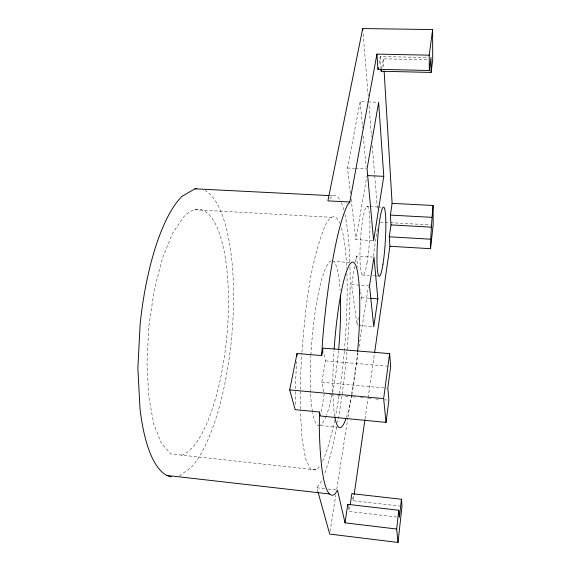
<?xml version="1.0" encoding="UTF-8"?>
<svg xmlns="http://www.w3.org/2000/svg" width="571" height="571" viewBox="0 0 571 571"><rect width="100%" height="100%" fill="white"/><g stroke="black" fill="none" stroke-linecap="round" stroke-linejoin="round"><path stroke-width="0.43" stroke-dasharray="2.85 2.14" d="M295.2 404.461L295.257 389.722M295.264 388.858L296.57 361.493M300.303 409.129L300.417 390.414M300.425 389.522L300.503 376.153L301.888 353.213M301.945 352.336C305.421 309.368 309.139 265.258 325.456 224.945A127.369 21.234 -85.4 0 1 339.788 223.19M401.12 506.22L353.263 500.724L354.027 495.442M365.062 418.836L367.981 398.587M368.102 397.702L374.448 353.677M396.774 517.026L349.266 511.459L350.009 506.37M330.117 531.444L335.755 495.407M336.719 489.254L347.853 418.051M347.989 417.173L351.429 395.196M351.565 394.318L358.031 352.999M358.988 346.847L368.338 287.077M373.156 256.308L377.552 228.179M358.274 317.555L357.025 325.327L351.629 284.622L354.719 266.429M361.186 299.418L361.464 297.691L360.429 289.012M355.455 262.096L356.49 256.036L372.221 257.021M372.727 240.584L355.89 239.584L366.796 176.446M321.188 411.634L324.264 394.197M381.778 67.942L383.384 58.834L428.293 59.777M323.721 391.642L321.723 382.285L325.57 360.865L323.714 351.5M379.03 63.352L380.25 56.543L428.336 57.535M350.494 193.633L347.482 168.002L360.13 101.702L367.182 101.916M318.047 492.074L316.855 487.791L321.273 481.503A149.145 24.96 -85.4 0 0 322.522 478.798M329.617 198.951L332.508 195.753A149.145 24.96 -85.4 0 1 340.958 201.863M179.33 476.05L191.578 467.042A144.791 46.172 -84.7 0 0 233.054 317.769A144.791 46.172 -84.7 0 0 205.139 190.557M368.059 101.945L377.745 102.238M347.482 168.002L354.605 168.317M355.497 168.352L366.175 168.83M329.845 195.617L332.508 195.753M366.703 206.402L369.316 206.538M370.186 206.588L377.167 206.952M378.038 206.995L381.521 207.18M194.675 209.764L331.658 217.294M380.279 222.126L430.505 224.91M349.809 262.46L333.521 261.411A82.659 13.704 -85.4 0 1 340.116 290.311M362.357 275.008L369.301 275.472M372.77 275.707L374.505 275.822M375.375 275.879L377.981 276.057M351.629 284.622L368.652 285.793M361.464 297.691L370.087 298.305M358.788 325.463L372.877 326.555M325.57 360.865L390.657 366.439M321.723 382.285L386.931 388.173M329.574 394.689L333.114 395.018M337.54 395.432L341.08 395.76M345.505 396.167L348.167 396.417M352.592 396.831L356.133 397.159M360.558 397.566L364.983 397.98M368.523 398.308L371.179 398.551M375.604 398.965L380.029 399.372M384.454 399.786L388.002 400.114M320.695 425.516L337.19 427.165M181.335 455.215A123.679 39.306 -84.7 0 0 228.464 305.249A123.679 39.306 -84.7 0 0 183.691 216.916L172.642 233.161L162.499 257.985L154.284 289.747L148.91 325.72L146.99 362.428L148.696 396.231L153.735 423.989L161.436 443.56L170.943 453.945L316.113 469.926A127.369 21.234 -85.4 0 0 320.417 465.044M316.855 487.791L324.599 488.662M328.032 489.054L337.49 490.118M316.113 469.926L310.496 469.169L305.663 458.998L302.116 439.256L300.296 410.913M348.26 506.72L349.266 511.459M352.642 497.577L353.263 500.724M356.49 256.036L357.839 267.314M351.115 198.929L355.89 239.584M360.13 101.702L362.564 128.082M363.292 135.998L366.132 166.775M363.135 33.875L368.216 95.999M369.016 105.763L371.55 136.826M372.278 145.698L377.502 209.6M380.25 56.543L380.971 67.792M383.384 58.834L383.969 68.591M341.472 227.957A127.369 21.234 -85.4 0 1 346.704 268.341M346.897 273.352A127.369 21.234 -85.4 0 1 344.384 350.565M344.306 351.436A127.369 21.234 -85.4 0 1 335.47 416.131M334.627 420.32A127.369 21.234 -85.4 0 1 322.358 461.518M341.301 202.605A149.145 24.96 -85.4 0 1 343.799 209.835M344.92 214.346A149.145 24.96 -85.4 0 1 349.823 261.968M349.973 267.185A149.145 24.96 -85.4 0 1 341.972 395.396M341.851 396.274A149.145 24.96 -85.4 0 1 337.618 422.483M336.804 426.858A149.145 24.96 -85.4 0 1 324.078 475.029M338.553 350.466A82.659 13.704 -85.4 0 1 326.448 415.253M326.098 416.152A82.659 13.704 -85.4 0 1 320.352 425.188M319.824 425.431A82.659 13.704 -85.4 0 1 312.587 412.626M312.437 411.791A82.659 13.704 -85.4 0 1 310.595 393.39M310.553 392.498A82.659 13.704 -85.4 0 1 310.86 355.712M310.91 354.841A82.659 13.704 -85.4 0 1 331.423 260.84M357.51 352.678A83.023 11.827 -85.5 0 1 351.957 394.504M351.8 395.353A83.023 11.827 -85.5 0 1 346.483 417.201M334.784 416.352A83.023 11.827 -85.5 0 1 334.028 350.601M366.996 263.16A34.524 4.504 -86.4 0 0 367.852 206.88A34.524 4.504 -86.4 0 0 359.987 252.218A34.524 4.504 -86.4 0 0 366.996 263.16"/><path stroke-width="0.86" d="M319.503 412.012L320.424 415.995L386.025 422.397L388.887 400.192L387.809 388.251L390.657 366.439L389.622 353.62L323.043 348.096L321.666 355.583L297.048 353.506L289.697 389.9L295.178 409.657L319.503 412.012L319.31 426.673A149.823 21.548 -85.5 0 0 335.263 493.794L337.49 490.118L345.027 522.843L396.667 529.024L398.001 542.45L329.703 534.085L318.047 492.074M296.891 356.168L297.048 353.506M321.666 355.583L322.672 339.31A149.823 21.548 -85.5 0 1 347.496 204.989L349.823 202.006L376.931 54.117L429.221 55.166L432.611 29.578L362.699 28.55L327.89 200.878L349.823 202.006M350.259 504.671L351.864 493.644L401.434 499.261L399.415 517.333L398.779 510.253L347.753 504.35L345.027 522.843M392.113 203.376L390.386 215.103L391.014 224.903L389.279 236.794L389.922 246.251L430.534 248.706C430.762 234.267 431.74 219.864 433.096 205.481L392.113 203.376L384.133 71.254M398.001 542.45L402.005 506.32L401.434 499.261M430.534 248.706L433.153 225.053L433.096 205.481M396.667 529.024L398.779 510.253M381.028 68.656L381.192 71.254L431.084 72.431L432.697 59.869L432.611 29.578M376.931 54.117L377.959 69.305L429.321 70.504L431.012 57.585L431.084 72.431M386.025 422.397L383.655 398.601L389.622 353.62M354.156 494.565L364.933 419.714M374.576 352.799L389.922 246.251M377.852 298.861L373.755 326.626L369.501 285.857L373.969 257.136L377.852 298.861L370.087 298.305M383.776 176.339L373.62 240.641L367.067 168.866L378.63 102.259L383.776 176.339L367.831 175.604M381.192 71.254L381.485 69.598M377.959 69.305L378.266 67.606M196.688 188.608A144.791 46.172 -84.7 0 0 194.932 188.823L181.992 196.353A144.791 46.172 -84.7 0 0 140.123 324.499L137.847 368.473L140.023 408.772A144.791 46.172 -84.7 0 0 171.357 476.864M194.932 188.823L328.96 195.575M390.386 215.103L431.762 217.33M391.014 224.903L431.812 227.187M389.279 236.794L430.47 239.199M289.697 389.9L383.655 398.601M167.018 475.457L329.481 493.972M347.753 504.35L348.089 505.927M362.699 28.55L362.849 30.327M429.221 55.166L429.321 70.504M340.366 295.293A82.659 13.704 -85.4 0 1 338.632 349.573M334.149 348.838A83.023 11.827 -85.5 0 1 352.921 262.139A83.023 11.827 -85.5 0 1 357.589 351.815M345.862 418.986A83.023 11.827 -85.5 0 1 334.913 417.108M382.963 264.187A34.638 3.883 -86.4 0 0 384.254 207.744A34.638 3.883 -86.4 0 0 377.024 253.267A34.638 3.883 -86.4 0 0 382.963 264.187"/></g></svg>
